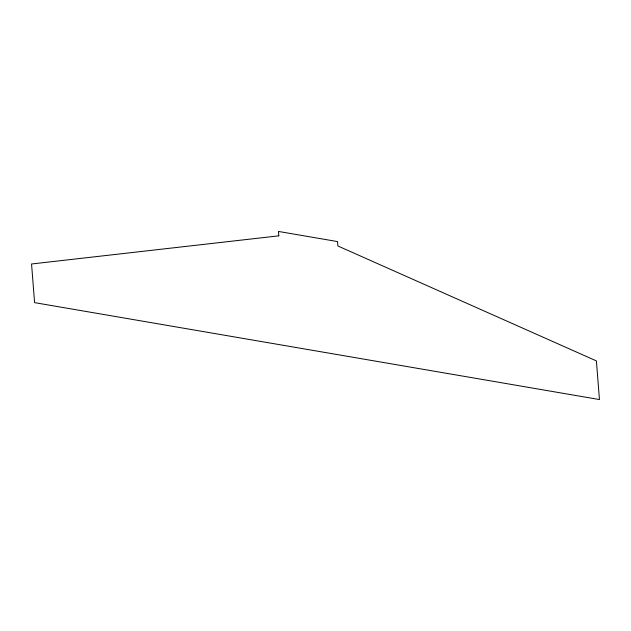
<?xml version="1.0" encoding="UTF-8"?>
<svg xmlns="http://www.w3.org/2000/svg" width="631" height="631" viewBox="0 0 631 631"><rect width="100%" height="100%" fill="white"/><g stroke="black" fill="none" stroke-linecap="round" stroke-linejoin="round"><path stroke-width="0.95" d="M278.815 235.836L31.55 263.987L34.595 302.635L599.45 399.557L596.405 360.916L337.885 245.972L337.538 241.578L278.468 231.443L278.815 235.836"/></g></svg>
